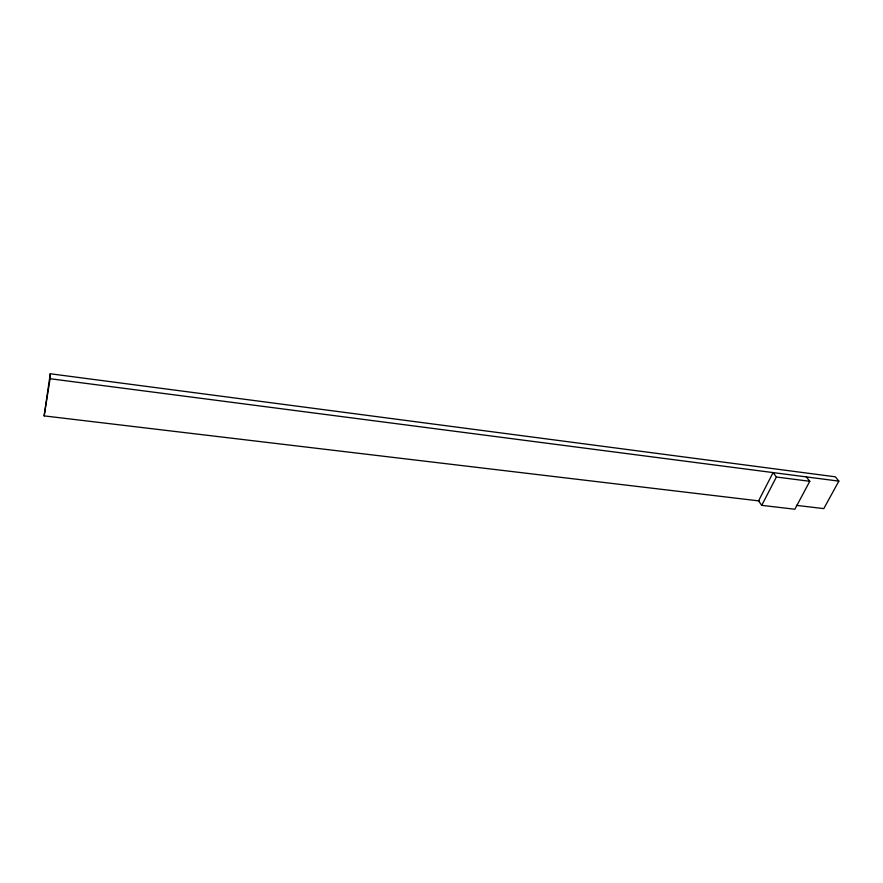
<?xml version="1.0" encoding="UTF-8"?>
<svg xmlns="http://www.w3.org/2000/svg" width="883" height="883" viewBox="0 0 883 883"><rect width="100%" height="100%" fill="white"/><g stroke="black" fill="none" stroke-linecap="round" stroke-linejoin="round"><path stroke-width="1.32" d="M759.501 500.97L44.15 415.893L50.088 378.73L50.254 373.763L835.362 476.82L838.85 481.125L823.795 508.619L796.433 505.363M44.15 415.893L50.254 373.763M761.742 505.352L776.389 477.008L773.089 472.593L758.563 500.86L761.742 505.352L794.866 509.237L809.777 481.29L806.367 476.908M776.389 477.008L809.777 481.29M50.088 378.73L838.85 481.125"/></g></svg>
